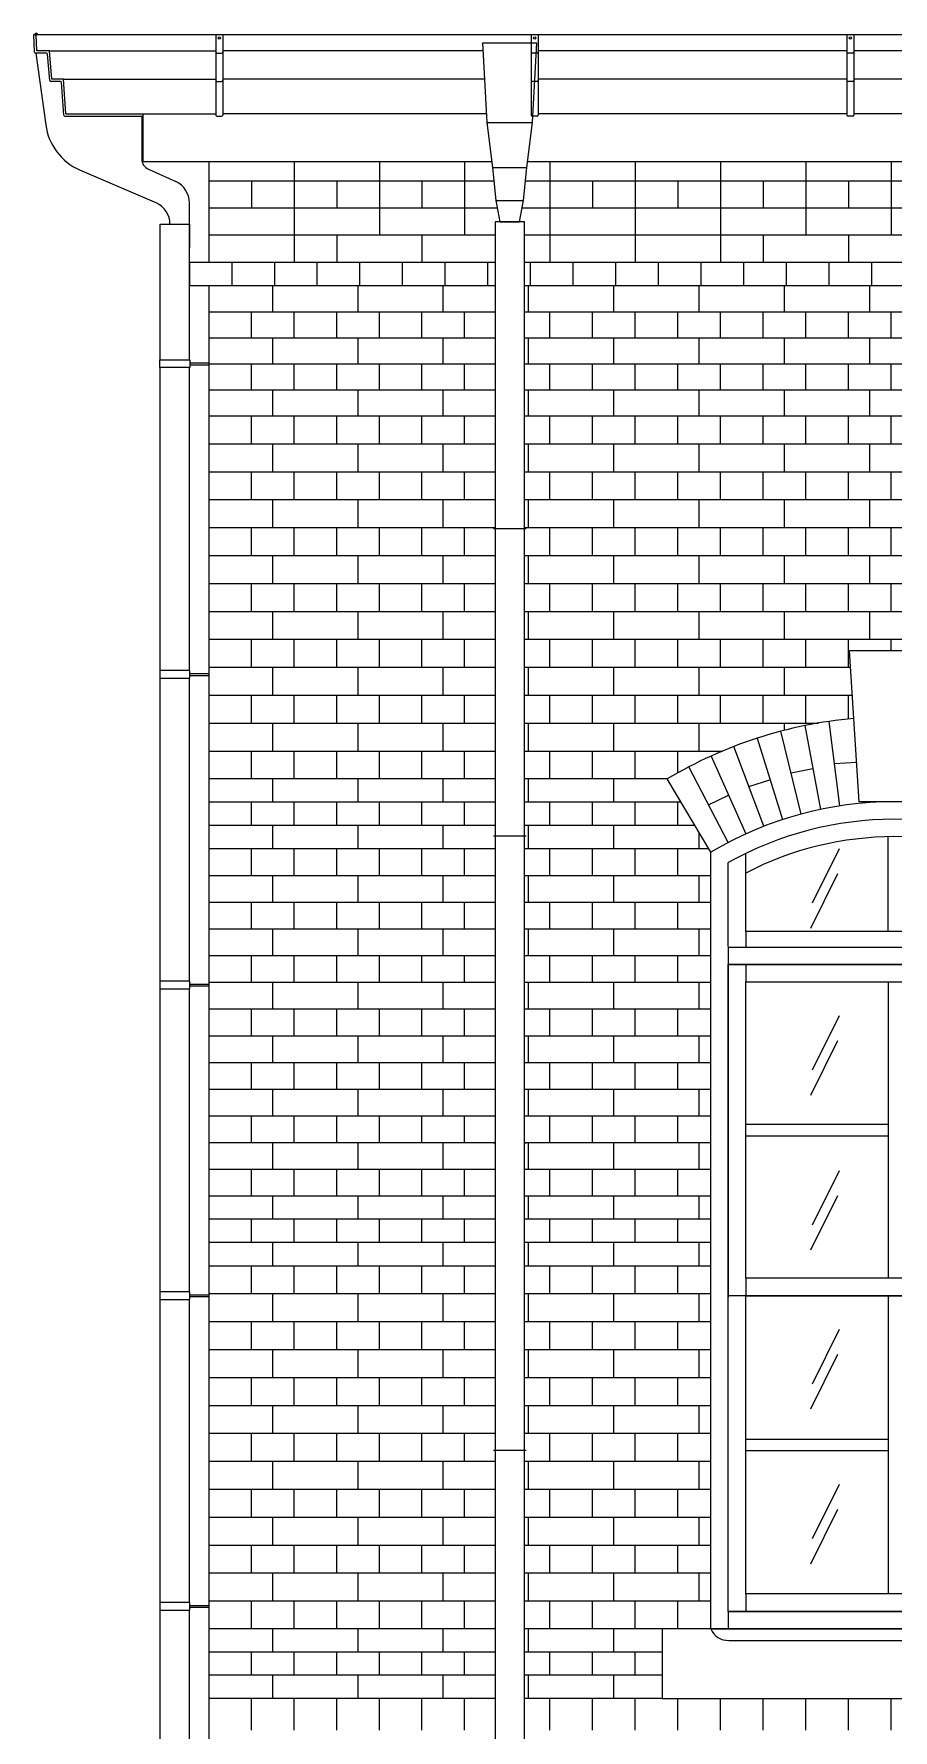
# Model space of a CAD drawing. Extents: x 177441 to 211081, y -129942 to -106182.
# Drawn here: x 184067 to 186283, y -119613 to -115235 of the extents above; entities that cross this region are included whole.
import ezdxf

# ---------------------------------------------------------------- set-up
doc = ezdxf.new("R2010")
doc.units = 0
doc.header["$LTSCALE"] = 50
doc.header["$MEASUREMENT"] = 0
for name, color, linetype in [('COL', 2, 'CONTINUOUS'), ('ele-3', 6, 'CONTINUOUS'), ('h', 5, 'CONTINUOUS'), ('HAT', 5, 'CONTINUOUS'), ('HATCH', 5, 'CONTINUOUS'), ('W-1', 3, 'CONTINUOUS'), ('WID', 4, 'CONTINUOUS')]:
    doc.layers.add(name, color=color, linetype=linetype)

msp = doc.modelspace()

# ---------------------------------------------------------------- linework, layer by layer
at = {"layer": 'COL'}
for p, q in [((185337.4, -116512.6), (185252.4, -116512.6)), ((185337.4, -117305.6), (185252.4, -117305.6)), ((185257.4, -118098.5), (185252.4, -118098.5)), ((185337.4, -118098.5), (185332.4, -118098.5)), ((185337.4, -118891.5), (185252.4, -118891.5))]:
    msp.add_line(p, q, dxfattribs=at)
at = {"layer": 'ele-3'}
for p, q in [((185332.4, -115719.6), (185257.4, -115719.6)), ((184518.3, -115951.8), (185257.4, -115951.8)), ((185332.4, -115951.8), (186278.3, -115951.8)), ((186271.1, -115951.8), (191539.5, -115951.8)), ((184518.3, -116019), (185257.4, -116019)), ((185332.4, -116019), (186278.3, -116019)), ((186271.1, -116019), (191539.5, -116019)), ((184518.3, -116086.2), (185257.4, -116086.2)), ((185332.4, -116086.2), (186278.3, -116086.2)), ((186271.1, -116086.2), (191538.5, -116086.2)), ((184518.3, -116153.4), (185257.4, -116153.4)), ((185332.4, -116153.4), (186278.3, -116153.4)), ((186271.1, -116153.4), (191539.5, -116153.4)), ((184518.3, -116220.6), (185257.4, -116220.6)), ((185332.4, -116220.6), (186278.3, -116220.6)), ((186271.1, -116220.6), (191539.5, -116220.6)), ((185257.4, -117158), (184518.3, -117158)), ((185257.4, -117158), (184518.3, -117158)), ((185700.8, -117158), (185332.4, -117158)), ((185700.8, -117158), (185332.4, -117158)), ((185257.4, -117218), (184518.3, -117218)), ((185736.5, -117218), (185332.4, -117218)), ((185257.4, -117278), (184518.3, -117278)), ((185772.2, -117278), (185332.4, -117278)), ((185257.4, -117338), (184518.3, -117338)), ((185257.4, -117338), (184518.3, -117338)), ((185807.9, -117338), (185332.4, -117338)), ((185807.9, -117338), (185332.4, -117338)), ((184518.3, -118234.6), (185257.4, -118234.6)), ((184518.3, -118234.6), (185257.4, -118234.6)), ((185332.4, -118234.6), (185813.3, -118234.6)), ((185332.4, -118234.6), (185813.3, -118234.6)), ((185257.4, -118294.6), (184518.3, -118294.6)), ((185813.3, -118294.6), (185332.4, -118294.6)), ((185257.4, -118354.6), (184518.3, -118354.6)), ((185813.3, -118354.6), (185332.4, -118354.6)), ((184518.3, -118414.6), (185257.4, -118414.6)), ((184518.3, -118414.6), (185257.4, -118414.6)), ((185332.4, -118414.6), (185813.3, -118414.6)), ((185332.4, -118414.6), (185813.3, -118414.6)), ((185257.4, -119352), (184518.3, -119352)), ((185257.4, -119352), (184518.3, -119352)), ((185687.7, -119352), (185332.4, -119352)), ((185257.4, -119412), (184518.3, -119412)), ((185687.7, -119412), (185332.4, -119412)), ((185257.4, -119472), (184518.3, -119472)), ((185687.7, -119472), (185332.4, -119472)), ((185257.4, -119532), (184518.3, -119532)), ((185257.4, -119532), (184518.3, -119532))]:
    msp.add_line(p, q, dxfattribs=at)
for points in [[(185257.4, -115719.6), (185257.4, -121899.6), (185332.4, -121899.6), (185332.4, -115719.6)], [(184578.3, -115884.6), (184578.3, -115824.6)], [(184688.3, -115884.6), (184688.3, -115824.6)], [(184798.3, -115884.6), (184798.3, -115824.6)], [(184908.3, -115884.6), (184908.3, -115824.6)], [(185018.3, -115884.6), (185018.3, -115824.6)], [(185128.3, -115884.6), (185128.3, -115824.6)], [(185238.3, -115884.6), (185238.3, -115824.6)], [(185348.3, -115884.6), (185348.3, -115824.6)], [(185458.3, -115884.6), (185458.3, -115824.6)], [(185568.3, -115884.6), (185568.3, -115824.6)], [(185678.3, -115884.6), (185678.3, -115824.6)], [(185788.3, -115884.6), (185788.3, -115824.6)], [(185898.3, -115884.6), (185898.3, -115824.6)], [(186008.3, -115884.6), (186008.3, -115824.6)], [(186118.3, -115884.6), (186118.3, -115824.6)], [(186228.3, -115884.6), (186228.3, -115824.6)], [(184683.3, -115951.8), (184683.3, -115884.6)], [(184903.3, -115951.8), (184903.3, -115884.6)], [(185123.3, -115951.8), (185123.3, -115884.6)], [(185343.3, -115951.8), (185343.3, -115884.6)], [(185563.3, -115951.8), (185563.3, -115884.6)], [(185783.3, -115951.8), (185783.3, -115884.6)], [(186003.3, -115951.8), (186003.3, -115884.6)], [(186223.3, -115951.8), (186223.3, -115884.6)], [(184628.3, -116019), (184628.3, -115951.8)], [(184738.3, -116019), (184738.3, -115951.8)], [(184848.3, -116019), (184848.3, -115951.8)], [(184958.3, -116019), (184958.3, -115951.8)], [(185068.3, -116019), (185068.3, -115951.8)], [(185178.3, -116019), (185178.3, -115951.8)], [(185398.3, -116019), (185398.3, -115951.8)], [(185508.3, -116019), (185508.3, -115951.8)], [(185618.3, -116019), (185618.3, -115951.8)], [(185728.3, -116019), (185728.3, -115951.8)], [(185838.3, -116019), (185838.3, -115951.8)], [(185948.3, -116019), (185948.3, -115951.8)], [(186058.3, -116019), (186058.3, -115951.8)], [(186168.3, -116019), (186168.3, -115951.8)], [(186278.3, -116019), (186278.3, -115951.8)], [(184683.3, -116086.2), (184683.3, -116019)], [(184903.3, -116086.2), (184903.3, -116019)], [(185123.3, -116086.2), (185123.3, -116019)], [(185343.3, -116086.2), (185343.3, -116019)], [(185563.3, -116086.2), (185563.3, -116019)], [(185783.3, -116086.2), (185783.3, -116019)], [(186003.3, -116086.2), (186003.3, -116019)], [(186223.3, -116086.2), (186223.3, -116019)], [(184628.3, -116153.4), (184628.3, -116086.2)], [(184738.3, -116153.4), (184738.3, -116086.2)], [(184848.3, -116153.4), (184848.3, -116086.2)], [(184958.3, -116153.4), (184958.3, -116086.2)], [(185068.3, -116153.4), (185068.3, -116086.2)], [(185178.3, -116153.4), (185178.3, -116086.2)], [(185398.3, -116153.4), (185398.3, -116086.2)], [(185508.3, -116153.4), (185508.3, -116086.2)], [(185618.3, -116153.4), (185618.3, -116086.2)], [(185728.3, -116153.4), (185728.3, -116086.2)], [(185838.3, -116153.4), (185838.3, -116086.2)], [(185948.3, -116153.4), (185948.3, -116086.2)], [(186058.3, -116153.4), (186058.3, -116086.2)], [(186168.3, -116153.4), (186168.3, -116086.2)], [(186278.3, -116153.4), (186278.3, -116086.2)], [(184683.3, -116220.6), (184683.3, -116153.4)], [(184903.3, -116220.6), (184903.3, -116153.4)], [(185123.3, -116220.6), (185123.3, -116153.4)], [(185343.3, -116220.6), (185343.3, -116153.4)], [(185563.3, -116220.6), (185563.3, -116153.4)], [(185783.3, -116220.6), (185783.3, -116153.4)], [(186003.3, -116220.6), (186003.3, -116153.4)], [(186223.3, -116220.6), (186223.3, -116153.4)], [(184683.3, -117218), (184683.3, -117158)], [(184903.3, -117218), (184903.3, -117158)], [(185123.3, -117218), (185123.3, -117158)], [(185343.3, -117218), (185343.3, -117158)], [(185563.3, -117218), (185563.3, -117158)], [(184628.3, -117278), (184628.3, -117218)], [(184738.3, -117278), (184738.3, -117218)], [(184848.3, -117278), (184848.3, -117218)], [(184958.3, -117278), (184958.3, -117218)], [(185068.3, -117278), (185068.3, -117218)], [(185178.3, -117278), (185178.3, -117218)], [(185398.3, -117278), (185398.3, -117218)], [(185508.3, -117278), (185508.3, -117218)], [(185618.3, -117278), (185618.3, -117218)], [(185728.3, -117278), (185728.3, -117218)], [(184683.3, -117338), (184683.3, -117278)], [(184903.3, -117338), (184903.3, -117278)], [(185123.3, -117338), (185123.3, -117278)], [(185343.3, -117338), (185343.3, -117278)], [(185563.3, -117338), (185563.3, -117278)], [(185783.3, -117338), (185783.3, -117296.7)], [(184683.3, -118294.6), (184683.3, -118234.6)], [(184903.3, -118294.6), (184903.3, -118234.6)], [(185123.3, -118294.6), (185123.3, -118234.6)], [(185343.3, -118294.6), (185343.3, -118234.6)], [(185563.3, -118294.6), (185563.3, -118234.6)], [(185783.3, -118294.6), (185783.3, -118234.6)], [(184628.3, -118354.6), (184628.3, -118294.6)], [(184738.3, -118354.6), (184738.3, -118294.6)], [(184848.3, -118354.6), (184848.3, -118294.6)], [(184958.3, -118354.6), (184958.3, -118294.6)], [(185068.3, -118354.6), (185068.3, -118294.6)], [(185178.3, -118354.6), (185178.3, -118294.6)], [(185398.3, -118354.6), (185398.3, -118294.6)], [(185508.3, -118354.6), (185508.3, -118294.6)], [(185618.3, -118354.6), (185618.3, -118294.6)], [(185728.3, -118354.6), (185728.3, -118294.6)], [(184683.3, -118414.6), (184683.3, -118354.6)], [(184903.3, -118414.6), (184903.3, -118354.6)], [(185123.3, -118414.6), (185123.3, -118354.6)], [(185343.3, -118414.6), (185343.3, -118354.6)], [(185563.3, -118414.6), (185563.3, -118354.6)], [(185783.3, -118414.6), (185783.3, -118354.6)], [(184683.3, -119412), (184683.3, -119352)], [(184903.3, -119412), (184903.3, -119352)], [(185123.3, -119412), (185123.3, -119352)], [(185343.3, -119412), (185343.3, -119352)], [(185563.3, -119412), (185563.3, -119352)], [(184628.3, -119472), (184628.3, -119412)], [(184738.3, -119472), (184738.3, -119412)], [(184848.3, -119472), (184848.3, -119412)], [(184958.3, -119472), (184958.3, -119412)], [(185068.3, -119472), (185068.3, -119412)], [(185178.3, -119472), (185178.3, -119412)], [(185398.3, -119472), (185398.3, -119412)], [(185508.3, -119472), (185508.3, -119412)], [(185618.3, -119472), (185618.3, -119412)], [(184683.3, -119532), (184683.3, -119472)], [(184903.3, -119532), (184903.3, -119472)], [(185123.3, -119532), (185123.3, -119472)], [(185343.3, -119532), (185343.3, -119472)], [(185563.3, -119532), (185563.3, -119472)], [(185687.7, -119532), (185618.3, -119532), (185563.3, -119532), (185508.3, -119532), (185398.3, -119532), (185343.3, -119532), (185332.4, -119532)]]:
    msp.add_lwpolyline(points, dxfattribs=at)
at = {"layer": 'h'}
for p, q in [((185254.2, -115614.6), (184518.3, -115614.6)), ((191535.6, -115614.6), (185335.6, -115614.6)), ((185263.1, -115684.6), (184518.3, -115684.6)), ((185263.1, -115684.6), (184518.3, -115684.6)), ((191544, -115684.6), (185326.6, -115684.6)), ((191544, -115684.6), (185326.6, -115684.6)), ((185257.4, -115754.6), (184518.3, -115754.6)), ((186278.3, -115754.6), (185332.4, -115754.6)), ((191539.5, -115754.6), (186271.1, -115754.6)), ((184518.3, -116292.7), (185257.4, -116292.7)), ((185332.4, -116292.7), (186278.3, -116292.7)), ((186271.1, -116292.7), (191539.5, -116292.7)), ((184518.3, -116364.8), (185257.4, -116364.8)), ((185332.4, -116364.8), (186278.3, -116364.8)), ((186271.1, -116364.8), (191539.5, -116364.8)), ((184518.3, -116436.9), (185257.4, -116436.9)), ((185332.4, -116436.9), (186278.3, -116436.9)), ((186271.1, -116436.9), (191539.5, -116436.9)), ((184518.3, -116509), (185257.4, -116509)), ((185332.4, -116509), (186278.3, -116509)), ((186271.1, -116509), (191539.5, -116509)), ((184518.3, -116581.1), (185257.4, -116581.1)), ((185332.4, -116581.1), (186278.3, -116581.1)), ((186271.1, -116581.1), (191539.5, -116581.1)), ((184518.3, -116653.2), (185257.4, -116653.2)), ((185332.4, -116653.2), (186278.3, -116653.2)), ((186271.1, -116653.2), (191539.5, -116653.2)), ((184518.3, -116725.4), (185257.4, -116725.4)), ((185332.4, -116725.4), (186278.3, -116725.4)), ((186271.1, -116725.4), (191539.5, -116725.4)), ((184518.3, -116797.5), (185257.4, -116797.5)), ((185332.4, -116797.5), (186271.1, -116797.5)), ((186271.1, -116797.5), (191539.5, -116797.5)), ((184518.3, -116869.6), (185257.4, -116869.6)), ((185332.4, -116869.6), (186173.5, -116869.6)), ((184518.3, -116941.7), (185257.4, -116941.7)), ((185332.4, -116941.7), (186178.1, -116941.7)), ((184518.3, -117013.8), (185257.4, -117013.8)), ((185332.4, -117013.8), (186090.8, -117013.8)), ((186046.4, -117248.6), (185993.8, -117034.9)), ((186055.9, -117020.4), (186095.8, -117236.8)), ((186145.7, -117227.7), (186118.7, -117009.3)), ((184518.3, -117085.9), (185257.4, -117085.9)), ((185332.4, -117085.9), (185843.8, -117085.9)), ((185838.3, -117085.9), (185838.3, -117088.2)), ((185950, -117280.3), (185872.6, -117074.3)), ((185932.6, -117052.9), (185997.8, -117263.1)), ((185857.6, -117322.3), (185756.4, -117126.9)), ((185813.8, -117099), (185903.2, -117300)), ((186132.2, -117118.5), (186189.3, -117114.9)), ((185911.3, -117177.3), (185965.9, -117160.3)), ((186020.1, -117141.8), (186076.3, -117131.4)), ((185807, -117224.6), (185858.5, -117199.5)), ((186144.6, -117338.3), (186075, -117479)), ((184518.3, -117407), (185257.4, -117407)), ((185332.4, -117407), (185813.3, -117407)), ((186139.9, -117403.1), (186070.3, -117543.8)), ((184518.3, -117475.9), (185257.4, -117475.9)), ((185332.4, -117475.9), (185813.3, -117475.9)), ((184518.3, -117544.9), (185257.4, -117544.9)), ((185332.4, -117544.9), (185813.3, -117544.9)), ((184518.3, -117613.9), (185257.4, -117613.9)), ((185332.4, -117613.9), (185813.3, -117613.9)), ((184518.3, -117682.9), (185257.4, -117682.9)), ((185332.4, -117682.9), (185813.3, -117682.9)), ((184518.3, -117751.8), (185257.4, -117751.8)), ((185332.4, -117751.8), (185813.3, -117751.8)), ((186144.6, -117769.3), (186075, -117910)), ((184518.3, -117820.8), (185257.4, -117820.8)), ((185332.4, -117820.8), (185813.3, -117820.8)), ((186139.9, -117834.1), (186070.3, -117974.8)), ((184518.3, -117889.8), (185257.4, -117889.8)), ((185332.4, -117889.8), (185813.3, -117889.8)), ((184518.3, -117958.7), (185257.4, -117958.7)), ((185332.4, -117958.7), (185813.3, -117958.7)), ((184518.3, -118027.7), (185257.4, -118027.7)), ((185332.4, -118027.7), (185813.3, -118027.7)), ((184518.3, -118096.7), (185257.4, -118096.7)), ((185332.4, -118096.7), (185813.3, -118096.7)), ((184518.3, -118165.7), (185257.4, -118165.7)), ((185332.4, -118165.7), (185813.3, -118165.7)), ((186144.6, -118169.3), (186075, -118310)), ((186139.9, -118234.1), (186070.3, -118374.8)), ((184518.3, -118486.7), (185257.4, -118486.7)), ((185332.4, -118486.7), (185813.3, -118486.7)), ((184518.3, -118558.8), (185257.4, -118558.8)), ((185332.4, -118558.8), (185813.3, -118558.8)), ((186144.6, -118579.3), (186075, -118720)), ((184518.3, -118630.9), (185257.4, -118630.9)), ((185332.4, -118630.9), (185813.3, -118630.9)), ((186139.9, -118644.1), (186070.3, -118784.8)), ((184518.3, -118703.1), (185257.4, -118703.1)), ((185332.4, -118703.1), (185813.3, -118703.1)), ((184518.3, -118775.2), (185257.4, -118775.2)), ((185332.4, -118775.2), (185813.3, -118775.2)), ((184518.3, -118847.3), (185257.4, -118847.3)), ((185332.4, -118847.3), (185813.3, -118847.3)), ((184518.3, -118919.4), (185257.4, -118919.4)), ((185332.4, -118919.4), (185813.3, -118919.4)), ((184518.3, -118991.5), (185257.4, -118991.5)), ((185332.4, -118991.5), (185813.3, -118991.5)), ((186144.6, -118979.3), (186075, -119120)), ((186139.9, -119044.1), (186070.3, -119184.8)), ((184518.3, -119063.6), (185257.4, -119063.6)), ((185332.4, -119063.6), (185813.3, -119063.6)), ((184518.3, -119135.7), (185257.4, -119135.7)), ((185332.4, -119135.7), (185813.3, -119135.7)), ((184518.3, -119207.8), (185257.4, -119207.8)), ((185332.4, -119207.8), (185813.3, -119207.8)), ((184518.3, -119279.9), (185257.4, -119279.9)), ((185332.4, -119279.9), (185813.3, -119279.9))]:
    msp.add_line(p, q, dxfattribs=at)
for points in [[(184738.3, -115564.6), (184738.3, -115614.6)], [(184958.3, -115564.6), (184958.3, -115614.6)], [(185178.3, -115564.6), (185178.3, -115614.6)], [(185398.3, -115564.6), (185398.3, -115614.6)], [(185618.3, -115564.6), (185618.3, -115614.6)], [(185838.3, -115564.6), (185838.3, -115614.6)], [(186058.3, -115564.6), (186058.3, -115614.6)], [(186278.3, -115564.6), (186278.3, -115614.6)], [(184628.3, -115614.6), (184628.3, -115684.6)], [(184628.3, -115614.6), (184628.3, -115684.6)], [(184738.3, -115614.6), (184738.3, -115684.6)], [(184738.3, -115614.6), (184738.3, -115684.6)], [(184848.3, -115614.6), (184848.3, -115684.6)], [(184848.3, -115614.6), (184848.3, -115684.6)], [(184958.3, -115614.6), (184958.3, -115684.6)], [(184958.3, -115614.6), (184958.3, -115684.6)], [(185068.3, -115614.6), (185068.3, -115684.6)], [(185068.3, -115614.6), (185068.3, -115684.6)], [(185178.3, -115614.6), (185178.3, -115684.6)], [(185178.3, -115614.6), (185178.3, -115684.6)], [(185398.3, -115614.6), (185398.3, -115684.6)], [(185398.3, -115614.6), (185398.3, -115684.6)], [(185508.3, -115614.6), (185508.3, -115684.6)], [(185508.3, -115614.6), (185508.3, -115684.6)], [(185618.3, -115614.6), (185618.3, -115684.6)], [(185618.3, -115614.6), (185618.3, -115684.6)], [(185728.3, -115614.6), (185728.3, -115684.6)], [(185728.3, -115614.6), (185728.3, -115684.6)], [(185838.3, -115614.6), (185838.3, -115684.6)], [(185838.3, -115614.6), (185838.3, -115684.6)], [(185948.3, -115614.6), (185948.3, -115684.6)], [(185948.3, -115614.6), (185948.3, -115684.6)], [(186058.3, -115614.6), (186058.3, -115684.6)], [(186058.3, -115614.6), (186058.3, -115684.6)], [(186168.3, -115614.6), (186168.3, -115684.6)], [(186168.3, -115614.6), (186168.3, -115684.6)], [(186278.3, -115614.6), (186278.3, -115684.6)], [(186278.3, -115614.6), (186278.3, -115684.6)], [(184738.3, -115684.6), (184738.3, -115754.6)], [(184958.3, -115684.6), (184958.3, -115754.6)], [(185178.3, -115684.6), (185178.3, -115754.6)], [(185398.3, -115684.6), (185398.3, -115754.6)], [(185618.3, -115684.6), (185618.3, -115754.6)], [(185838.3, -115684.6), (185838.3, -115754.6)], [(186058.3, -115684.6), (186058.3, -115754.6)], [(186278.3, -115684.6), (186278.3, -115754.6)], [(184738.3, -115754.6), (184738.3, -115824.6)], [(184848.3, -115754.6), (184848.3, -115824.6)], [(185068.3, -115754.6), (185068.3, -115824.6)], [(185398.3, -115754.6), (185398.3, -115824.6)], [(185618.3, -115754.6), (185618.3, -115824.6)], [(185838.3, -115754.6), (185838.3, -115824.6)], [(185948.3, -115754.6), (185948.3, -115824.6)], [(186168.3, -115754.6), (186168.3, -115824.6)], [(184628.3, -116292.7), (184628.3, -116220.6)], [(184738.3, -116292.7), (184738.3, -116220.6)], [(184848.3, -116292.7), (184848.3, -116220.6)], [(184958.3, -116292.7), (184958.3, -116220.6)], [(185068.3, -116292.7), (185068.3, -116220.6)], [(185178.3, -116292.7), (185178.3, -116220.6)], [(185398.3, -116292.7), (185398.3, -116220.6)], [(185508.3, -116292.7), (185508.3, -116220.6)], [(185618.3, -116292.7), (185618.3, -116220.6)], [(185728.3, -116292.7), (185728.3, -116220.6)], [(185838.3, -116292.7), (185838.3, -116220.6)], [(185948.3, -116292.7), (185948.3, -116220.6)], [(186058.3, -116292.7), (186058.3, -116220.6)], [(186168.3, -116292.7), (186168.3, -116220.6)], [(186278.3, -116292.7), (186278.3, -116220.6)], [(184683.3, -116364.8), (184683.3, -116292.7)], [(184903.3, -116364.8), (184903.3, -116292.7)], [(185123.3, -116364.8), (185123.3, -116292.7)], [(185343.3, -116364.8), (185343.3, -116292.7)], [(185563.3, -116364.8), (185563.3, -116292.7)], [(185783.3, -116364.8), (185783.3, -116292.7)], [(186003.3, -116364.8), (186003.3, -116292.7)], [(186223.3, -116364.8), (186223.3, -116292.7)], [(184628.3, -116436.9), (184628.3, -116364.8)], [(184738.3, -116436.9), (184738.3, -116364.8)], [(184848.3, -116436.9), (184848.3, -116364.8)], [(184958.3, -116436.9), (184958.3, -116364.8)], [(185068.3, -116436.9), (185068.3, -116364.8)], [(185178.3, -116436.9), (185178.3, -116364.8)], [(185398.3, -116436.9), (185398.3, -116364.8)], [(185508.3, -116436.9), (185508.3, -116364.8)], [(185618.3, -116436.9), (185618.3, -116364.8)], [(185728.3, -116436.9), (185728.3, -116364.8)], [(185838.3, -116436.9), (185838.3, -116364.8)], [(185948.3, -116436.9), (185948.3, -116364.8)], [(186058.3, -116436.9), (186058.3, -116364.8)], [(186168.3, -116436.9), (186168.3, -116364.8)], [(186278.3, -116436.9), (186278.3, -116364.8)], [(184683.3, -116509), (184683.3, -116436.9)], [(184903.3, -116509), (184903.3, -116436.9)], [(185123.3, -116509), (185123.3, -116436.9)], [(185343.3, -116509), (185343.3, -116436.9)], [(185563.3, -116509), (185563.3, -116436.9)], [(185783.3, -116509), (185783.3, -116436.9)], [(186003.3, -116509), (186003.3, -116436.9)], [(186223.3, -116509), (186223.3, -116436.9)], [(184628.3, -116581.1), (184628.3, -116509)], [(184738.3, -116581.1), (184738.3, -116509)], [(184848.3, -116581.1), (184848.3, -116509)], [(184958.3, -116581.1), (184958.3, -116509)], [(185068.3, -116581.1), (185068.3, -116509)], [(185178.3, -116581.1), (185178.3, -116509)], [(185398.3, -116581.1), (185398.3, -116509)], [(185508.3, -116581.1), (185508.3, -116509)], [(185618.3, -116581.1), (185618.3, -116509)], [(185728.3, -116581.1), (185728.3, -116509)], [(185838.3, -116581.1), (185838.3, -116509)], [(185948.3, -116581.1), (185948.3, -116509)], [(186058.3, -116581.1), (186058.3, -116509)], [(186168.3, -116581.1), (186168.3, -116509)], [(186278.3, -116581.1), (186278.3, -116509)], [(184683.3, -116653.2), (184683.3, -116581.1)], [(184903.3, -116653.2), (184903.3, -116581.1)], [(185123.3, -116653.2), (185123.3, -116581.1)], [(185343.3, -116653.2), (185343.3, -116581.1)], [(185563.3, -116653.2), (185563.3, -116581.1)], [(185783.3, -116653.2), (185783.3, -116581.1)], [(186003.3, -116653.2), (186003.3, -116581.1)], [(186223.3, -116653.2), (186223.3, -116581.1)], [(184628.3, -116725.4), (184628.3, -116653.2)], [(184738.3, -116725.4), (184738.3, -116653.2)], [(184848.3, -116725.4), (184848.3, -116653.2)], [(184958.3, -116725.4), (184958.3, -116653.2)], [(185068.3, -116725.4), (185068.3, -116653.2)], [(185178.3, -116725.4), (185178.3, -116653.2)], [(185398.3, -116725.4), (185398.3, -116653.2)], [(185508.3, -116725.4), (185508.3, -116653.2)], [(185618.3, -116725.4), (185618.3, -116653.2)], [(185728.3, -116725.4), (185728.3, -116653.2)], [(185838.3, -116725.4), (185838.3, -116653.2)], [(185948.3, -116725.4), (185948.3, -116653.2)], [(186058.3, -116725.4), (186058.3, -116653.2)], [(186168.3, -116725.4), (186168.3, -116653.2)], [(186278.3, -116725.4), (186278.3, -116653.2)], [(184683.3, -116797.5), (184683.3, -116725.4)], [(184903.3, -116797.5), (184903.3, -116725.4)], [(185123.3, -116797.5), (185123.3, -116725.4)], [(185343.3, -116797.5), (185343.3, -116725.4)], [(185563.3, -116797.5), (185563.3, -116725.4)], [(185783.3, -116797.5), (185783.3, -116725.4)], [(186003.3, -116797.5), (186003.3, -116725.4)], [(186223.3, -116797.5), (186223.3, -116725.4)], [(184628.3, -116869.6), (184628.3, -116797.5)], [(184738.3, -116869.6), (184738.3, -116797.5)], [(184848.3, -116869.6), (184848.3, -116797.5)], [(184958.3, -116869.6), (184958.3, -116797.5)], [(185068.3, -116869.6), (185068.3, -116797.5)], [(185178.3, -116869.6), (185178.3, -116797.5)], [(185398.3, -116869.6), (185398.3, -116797.5)], [(185508.3, -116869.6), (185508.3, -116797.5)], [(185618.3, -116869.6), (185618.3, -116797.5)], [(185728.3, -116869.6), (185728.3, -116797.5)], [(185838.3, -116869.6), (185838.3, -116797.5)], [(185948.3, -116869.6), (185948.3, -116797.5)], [(186058.3, -116869.6), (186058.3, -116797.5)], [(186168.3, -116869.6), (186168.3, -116797.5)], [(186278.3, -116827), (186278.3, -116797.5)], [(184683.3, -116941.7), (184683.3, -116869.6)], [(184903.3, -116941.7), (184903.3, -116869.6)], [(185123.3, -116941.7), (185123.3, -116869.6)], [(185343.3, -116941.7), (185343.3, -116869.6)], [(185563.3, -116941.7), (185563.3, -116869.6)], [(185783.3, -116941.7), (185783.3, -116869.6)], [(186003.3, -116941.7), (186003.3, -116869.6)], [(184628.3, -117013.8), (184628.3, -116941.7)], [(184738.3, -117013.8), (184738.3, -116941.7)], [(184848.3, -117013.8), (184848.3, -116941.7)], [(184958.3, -117013.8), (184958.3, -116941.7)], [(185068.3, -117013.8), (185068.3, -116941.7)], [(185178.3, -117013.8), (185178.3, -116941.7)], [(185398.3, -117013.8), (185398.3, -116941.7)], [(185508.3, -117013.8), (185508.3, -116941.7)], [(185618.3, -117013.8), (185618.3, -116941.7)], [(185728.3, -117013.8), (185728.3, -116941.7)], [(185838.3, -117013.8), (185838.3, -116941.7)], [(185948.3, -117013.8), (185948.3, -116941.7)], [(186058.3, -117013.8), (186058.3, -116941.7)], [(186168.3, -117003.1), (186168.3, -116941.7)], [(184683.3, -117085.9), (184683.3, -117013.8)], [(184903.3, -117085.9), (184903.3, -117013.8)], [(185123.3, -117085.9), (185123.3, -117013.8)], [(185343.3, -117085.9), (185343.3, -117013.8)], [(185563.3, -117085.9), (185563.3, -117013.8)], [(185783.3, -117085.9), (185783.3, -117013.8)], [(186003.3, -117032.5), (186003.3, -117013.8)], [(184628.3, -117158), (184628.3, -117085.9)], [(184738.3, -117158), (184738.3, -117085.9)], [(184848.3, -117158), (184848.3, -117085.9)], [(184958.3, -117158), (184958.3, -117085.9)], [(185068.3, -117158), (185068.3, -117085.9)], [(185178.3, -117158), (185178.3, -117085.9)], [(185398.3, -117158), (185398.3, -117085.9)], [(185508.3, -117158), (185508.3, -117085.9)], [(185618.3, -117158), (185618.3, -117085.9)], [(185728.3, -117142.1), (185728.3, -117085.9)], [(184628.3, -117407), (184628.3, -117338)], [(184738.3, -117407), (184738.3, -117338)], [(184848.3, -117407), (184848.3, -117338)], [(184958.3, -117407), (184958.3, -117338)], [(185068.3, -117407), (185068.3, -117338)], [(185178.3, -117407), (185178.3, -117338)], [(185398.3, -117407), (185398.3, -117338)], [(185508.3, -117407), (185508.3, -117338)], [(185618.3, -117407), (185618.3, -117338)], [(185728.3, -117407), (185728.3, -117338)], [(184683.3, -117475.9), (184683.3, -117407)], [(184903.3, -117475.9), (184903.3, -117407)], [(185123.3, -117475.9), (185123.3, -117407)], [(185343.3, -117475.9), (185343.3, -117407)], [(185563.3, -117475.9), (185563.3, -117407)], [(185783.3, -117475.9), (185783.3, -117407)], [(184628.3, -117544.9), (184628.3, -117475.9)], [(184738.3, -117544.9), (184738.3, -117475.9)], [(184848.3, -117544.9), (184848.3, -117475.9)], [(184958.3, -117544.9), (184958.3, -117475.9)], [(185068.3, -117544.9), (185068.3, -117475.9)], [(185178.3, -117544.9), (185178.3, -117475.9)], [(185398.3, -117544.9), (185398.3, -117475.9)], [(185508.3, -117544.9), (185508.3, -117475.9)], [(185618.3, -117544.9), (185618.3, -117475.9)], [(185728.3, -117544.9), (185728.3, -117475.9)], [(184683.3, -117613.9), (184683.3, -117544.9)], [(184903.3, -117613.9), (184903.3, -117544.9)], [(185123.3, -117613.9), (185123.3, -117544.9)], [(185343.3, -117613.9), (185343.3, -117544.9)], [(185563.3, -117613.9), (185563.3, -117544.9)], [(185783.3, -117613.9), (185783.3, -117544.9)], [(184628.3, -117682.9), (184628.3, -117613.9)], [(184738.3, -117682.9), (184738.3, -117613.9)], [(184848.3, -117682.9), (184848.3, -117613.9)], [(184958.3, -117682.9), (184958.3, -117613.9)], [(185068.3, -117682.9), (185068.3, -117613.9)], [(185178.3, -117682.9), (185178.3, -117613.9)], [(185398.3, -117682.9), (185398.3, -117613.9)], [(185508.3, -117682.9), (185508.3, -117613.9)], [(185618.3, -117682.9), (185618.3, -117613.9)], [(185728.3, -117682.9), (185728.3, -117613.9)], [(184683.3, -117751.8), (184683.3, -117682.9)], [(184903.3, -117751.8), (184903.3, -117682.9)], [(185123.3, -117751.8), (185123.3, -117682.9)], [(185343.3, -117751.8), (185343.3, -117682.9)], [(185563.3, -117751.8), (185563.3, -117682.9)], [(185783.3, -117751.8), (185783.3, -117682.9)], [(184628.3, -117820.8), (184628.3, -117751.8)], [(184738.3, -117820.8), (184738.3, -117751.8)], [(184848.3, -117820.8), (184848.3, -117751.8)], [(184958.3, -117820.8), (184958.3, -117751.8)], [(185068.3, -117820.8), (185068.3, -117751.8)], [(185178.3, -117820.8), (185178.3, -117751.8)], [(185398.3, -117820.8), (185398.3, -117751.8)], [(185508.3, -117820.8), (185508.3, -117751.8)], [(185618.3, -117820.8), (185618.3, -117751.8)], [(185728.3, -117820.8), (185728.3, -117751.8)], [(184683.3, -117889.8), (184683.3, -117820.8)], [(184903.3, -117889.8), (184903.3, -117820.8)], [(185123.3, -117889.8), (185123.3, -117820.8)], [(185343.3, -117889.8), (185343.3, -117820.8)], [(185563.3, -117889.8), (185563.3, -117820.8)], [(185783.3, -117889.8), (185783.3, -117820.8)], [(184628.3, -117958.7), (184628.3, -117889.8)], [(184738.3, -117958.7), (184738.3, -117889.8)], [(184848.3, -117958.7), (184848.3, -117889.8)], [(184958.3, -117958.7), (184958.3, -117889.8)], [(185068.3, -117958.7), (185068.3, -117889.8)], [(185178.3, -117958.7), (185178.3, -117889.8)], [(185398.3, -117958.7), (185398.3, -117889.8)], [(185508.3, -117958.7), (185508.3, -117889.8)], [(185618.3, -117958.7), (185618.3, -117889.8)], [(185728.3, -117958.7), (185728.3, -117889.8)], [(184683.3, -118027.7), (184683.3, -117958.7)], [(184903.3, -118027.7), (184903.3, -117958.7)], [(185123.3, -118027.7), (185123.3, -117958.7)], [(185343.3, -118027.7), (185343.3, -117958.7)], [(185563.3, -118027.7), (185563.3, -117958.7)], [(185783.3, -118027.7), (185783.3, -117958.7)], [(184628.3, -118096.7), (184628.3, -118027.7)], [(184738.3, -118096.7), (184738.3, -118027.7)], [(184848.3, -118096.7), (184848.3, -118027.7)], [(184958.3, -118096.7), (184958.3, -118027.7)], [(185068.3, -118096.7), (185068.3, -118027.7)], [(185178.3, -118096.7), (185178.3, -118027.7)], [(185398.3, -118096.7), (185398.3, -118027.7)], [(185508.3, -118096.7), (185508.3, -118027.7)], [(185618.3, -118096.7), (185618.3, -118027.7)], [(185728.3, -118096.7), (185728.3, -118027.7)], [(184683.3, -118165.6), (184683.3, -118096.7)], [(184903.3, -118165.6), (184903.3, -118096.7)], [(185123.3, -118165.6), (185123.3, -118096.7)], [(185343.3, -118165.6), (185343.3, -118096.7)], [(185563.3, -118165.6), (185563.3, -118096.7)], [(185783.3, -118165.6), (185783.3, -118096.7)], [(184628.3, -118234.6), (184628.3, -118165.7)], [(184738.3, -118234.6), (184738.3, -118165.7)], [(184848.3, -118234.6), (184848.3, -118165.7)], [(184958.3, -118234.6), (184958.3, -118165.7)], [(185068.3, -118234.6), (185068.3, -118165.7)], [(185178.3, -118234.6), (185178.3, -118165.7)], [(185398.3, -118234.6), (185398.3, -118165.7)], [(185508.3, -118234.6), (185508.3, -118165.7)], [(185618.3, -118234.6), (185618.3, -118165.7)], [(185728.3, -118234.6), (185728.3, -118165.7)], [(184628.3, -118486.7), (184628.3, -118414.6)], [(184738.3, -118486.7), (184738.3, -118414.6)], [(184848.3, -118486.7), (184848.3, -118414.6)], [(184958.3, -118486.7), (184958.3, -118414.6)], [(185068.3, -118486.7), (185068.3, -118414.6)], [(185178.3, -118486.7), (185178.3, -118414.6)], [(185398.3, -118486.7), (185398.3, -118414.6)], [(185508.3, -118486.7), (185508.3, -118414.6)], [(185618.3, -118486.7), (185618.3, -118414.6)], [(185728.3, -118486.7), (185728.3, -118414.6)], [(184683.3, -118558.8), (184683.3, -118486.7)], [(184903.3, -118558.8), (184903.3, -118486.7)], [(185123.3, -118558.8), (185123.3, -118486.7)], [(185343.3, -118558.8), (185343.3, -118486.7)], [(185563.3, -118558.8), (185563.3, -118486.7)], [(185783.3, -118558.8), (185783.3, -118486.7)], [(184628.3, -118630.9), (184628.3, -118558.8)], [(184738.3, -118630.9), (184738.3, -118558.8)], [(184848.3, -118630.9), (184848.3, -118558.8)], [(184958.3, -118630.9), (184958.3, -118558.8)], [(185068.3, -118630.9), (185068.3, -118558.8)], [(185178.3, -118630.9), (185178.3, -118558.8)], [(185398.3, -118630.9), (185398.3, -118558.8)], [(185508.3, -118630.9), (185508.3, -118558.8)], [(185618.3, -118630.9), (185618.3, -118558.8)], [(185728.3, -118630.9), (185728.3, -118558.8)], [(184683.3, -118703.1), (184683.3, -118630.9)], [(184903.3, -118703.1), (184903.3, -118630.9)], [(185123.3, -118703.1), (185123.3, -118630.9)], [(185343.3, -118703.1), (185343.3, -118630.9)], [(185563.3, -118703.1), (185563.3, -118630.9)], [(185783.3, -118703.1), (185783.3, -118630.9)], [(184628.3, -118775.2), (184628.3, -118703.1)], [(184738.3, -118775.2), (184738.3, -118703.1)], [(184848.3, -118775.2), (184848.3, -118703.1)], [(184958.3, -118775.2), (184958.3, -118703.1)], [(185068.3, -118775.2), (185068.3, -118703.1)], [(185178.3, -118775.2), (185178.3, -118703.1)], [(185398.3, -118775.2), (185398.3, -118703.1)], [(185508.3, -118775.2), (185508.3, -118703.1)], [(185618.3, -118775.2), (185618.3, -118703.1)], [(185728.3, -118775.2), (185728.3, -118703.1)], [(184683.3, -118847.3), (184683.3, -118775.2)], [(184903.3, -118847.3), (184903.3, -118775.2)], [(185123.3, -118847.3), (185123.3, -118775.2)], [(185343.3, -118847.3), (185343.3, -118775.2)], [(185563.3, -118847.3), (185563.3, -118775.2)], [(185783.3, -118847.3), (185783.3, -118775.2)], [(184628.3, -118919.4), (184628.3, -118847.3)], [(184738.3, -118919.4), (184738.3, -118847.3)], [(184848.3, -118919.4), (184848.3, -118847.3)], [(184958.3, -118919.4), (184958.3, -118847.3)], [(185068.3, -118919.4), (185068.3, -118847.3)], [(185178.3, -118919.4), (185178.3, -118847.3)], [(185398.3, -118919.4), (185398.3, -118847.3)], [(185508.3, -118919.4), (185508.3, -118847.3)], [(185618.3, -118919.4), (185618.3, -118847.3)], [(185728.3, -118919.4), (185728.3, -118847.3)], [(184683.3, -118991.5), (184683.3, -118919.4)], [(184903.3, -118991.5), (184903.3, -118919.4)], [(185123.3, -118991.5), (185123.3, -118919.4)], [(185343.3, -118991.5), (185343.3, -118919.4)], [(185563.3, -118991.5), (185563.3, -118919.4)], [(185783.3, -118991.5), (185783.3, -118919.4)], [(184628.3, -119063.6), (184628.3, -118991.5)], [(184738.3, -119063.6), (184738.3, -118991.5)], [(184848.3, -119063.6), (184848.3, -118991.5)], [(184958.3, -119063.6), (184958.3, -118991.5)], [(185068.3, -119063.6), (185068.3, -118991.5)], [(185178.3, -119063.6), (185178.3, -118991.5)], [(185398.3, -119063.6), (185398.3, -118991.5)], [(185508.3, -119063.6), (185508.3, -118991.5)], [(185618.3, -119063.6), (185618.3, -118991.5)], [(185728.3, -119063.6), (185728.3, -118991.5)], [(184683.3, -119135.7), (184683.3, -119063.6)], [(184903.3, -119135.7), (184903.3, -119063.6)], [(185123.3, -119135.7), (185123.3, -119063.6)], [(185343.3, -119135.7), (185343.3, -119063.6)], [(185563.3, -119135.7), (185563.3, -119063.6)], [(185783.3, -119135.7), (185783.3, -119063.6)], [(184628.3, -119207.8), (184628.3, -119135.7)], [(184738.3, -119207.8), (184738.3, -119135.7)], [(184848.3, -119207.8), (184848.3, -119135.7)], [(184958.3, -119207.8), (184958.3, -119135.7)], [(185068.3, -119207.8), (185068.3, -119135.7)], [(185178.3, -119207.8), (185178.3, -119135.7)], [(185398.3, -119207.8), (185398.3, -119135.7)], [(185508.3, -119207.8), (185508.3, -119135.7)], [(185618.3, -119207.8), (185618.3, -119135.7)], [(185728.3, -119207.8), (185728.3, -119135.7)], [(184683.3, -119279.9), (184683.3, -119207.8)], [(184903.3, -119279.9), (184903.3, -119207.8)], [(185123.3, -119279.9), (185123.3, -119207.8)], [(185343.3, -119279.9), (185343.3, -119207.8)], [(185563.3, -119279.9), (185563.3, -119207.8)], [(185783.3, -119279.9), (185783.3, -119207.8)], [(184628.3, -119352), (184628.3, -119279.9)], [(184738.3, -119352), (184738.3, -119279.9)], [(184848.3, -119352), (184848.3, -119279.9)], [(184958.3, -119352), (184958.3, -119279.9)], [(185068.3, -119352), (185068.3, -119279.9)], [(185178.3, -119352), (185178.3, -119279.9)], [(185398.3, -119352), (185398.3, -119279.9)], [(185508.3, -119352), (185508.3, -119279.9)], [(185618.3, -119352), (185618.3, -119279.9)], [(185728.3, -119352), (185728.3, -119279.9)], [(184628.3, -119613.4), (184628.3, -119532)], [(184738.3, -119613.4), (184738.3, -119532)], [(184848.3, -119613.4), (184848.3, -119532)], [(184958.3, -119613.4), (184958.3, -119532)], [(185068.3, -119613.4), (185068.3, -119532)], [(185178.3, -119613.4), (185178.3, -119532)], [(185398.3, -119613.4), (185398.3, -119532)], [(185508.3, -119613.4), (185508.3, -119532)], [(185618.3, -119613.4), (185618.3, -119532)], [(185728.3, -119613.4), (185728.3, -119532)], [(185838.3, -119613.4), (185838.3, -119532)], [(185948.3, -119613.4), (185948.3, -119532)], [(186058.3, -119613.4), (186058.3, -119532)], [(186168.3, -119613.4), (186168.3, -119532)], [(186278.3, -119613.4), (186278.3, -119532)]]:
    msp.add_lwpolyline(points, dxfattribs=at)
at = {"layer": 'HAT'}
for p, q in [((185903.3, -117401), (185903.3, -117350.6)), ((185903.3, -117552), (185903.3, -117592)), ((185858.3, -117592), (185858.3, -117637)), ((185903.3, -117637), (185903.3, -117682)), ((185903.3, -118447), (185903.3, -118492)), ((185903.3, -119262), (185903.3, -119307)), ((185858.3, -119307), (185858.3, -119352))]:
    msp.add_line(p, q, dxfattribs=at)
at = {"layer": 'HATCH'}
for p, q in [((184072, -115284.3), (184097.9, -115469.6)), ((184107.9, -115278.3), (184536.3, -115278.3)), ((185226.1, -115278.3), (184554.3, -115278.3)), ((186164.3, -115278.3), (185368.3, -115278.3)), ((186978.3, -115278.3), (186182.3, -115278.3)), ((184143.9, -115351.3), (184536.3, -115351.3)), ((185230.3, -115351.3), (184554.3, -115351.3)), ((186164.3, -115351.3), (185368.3, -115351.3)), ((186978.3, -115351.3), (186182.3, -115351.3)), ((184345.3, -115447.3), (184345.3, -115556.8)), ((184184.5, -115585.6), (184383.1, -115671)), ((184184.5, -115585.6), (184383.1, -115671)), ((184362.9, -115584.1), (184433.1, -115615.9)), ((184468.3, -116076.2), (184468.3, -115670.5)), ((184393.3, -115725.7), (184468.3, -115725.7)), ((184393.3, -116076.2), (184393.3, -115725.7)), ((184468.3, -115725.7), (184468.3, -115785.7)), ((184393.3, -116878.1), (184393.3, -116096.2)), ((184468.3, -116878.1), (184468.3, -116096.2)), ((184469.3, -116083.7), (184518.3, -116083.7)), ((184469.3, -116088.7), (184518.3, -116088.7)), ((184393.3, -117680), (184393.3, -116898.1)), ((184468.3, -117680), (184468.3, -116898.1)), ((184469.3, -116885.6), (184518.3, -116885.6)), ((184469.3, -116890.6), (184518.3, -116890.6)), ((184393.3, -118482), (184393.3, -117700)), ((184468.3, -118482), (184468.3, -117700)), ((184469.3, -117687.5), (184518.3, -117687.5)), ((184469.3, -117692.5), (184518.3, -117692.5)), ((184393.3, -119283.9), (184393.3, -118502)), ((184468.3, -119283.9), (184468.3, -118502)), ((184469.3, -118489.5), (184518.3, -118489.5)), ((184469.3, -118494.5), (184518.3, -118494.5)), ((184393.3, -120085.8), (184393.3, -119303.9)), ((184468.3, -120085.8), (184468.3, -119303.9)), ((184469.3, -119291.4), (184518.3, -119291.4)), ((184469.3, -119296.4), (184518.3, -119296.4))]:
    msp.add_line(p, q, dxfattribs=at)
for points in [[(184392.3, -116076.2), (184469.3, -116076.2), (184469.3, -116096.2), (184392.3, -116096.2)], [(184469.3, -116878.1), (184392.3, -116878.1), (184392.3, -116898.1), (184469.3, -116898.1)], [(184469.3, -117680), (184392.3, -117680), (184392.3, -117700), (184469.3, -117700)], [(184469.3, -118482), (184392.3, -118482), (184392.3, -118502), (184469.3, -118502)], [(184469.3, -119283.9), (184392.3, -119283.9), (184392.3, -119303.9), (184469.3, -119303.9)]]:
    msp.add_lwpolyline(points, close=True, dxfattribs=at)
for centre, radius, start, end in [((184246.4, -115449), 150, 187.9046, 245.6251), ((184375.3, -115556.8), 30, 180, 245.6251), ((184408.3, -115670.5), 60, 0, 65.6251), ((184408.3, -115670.5), 60, 0, 65.6251), ((184358.3, -115725.7), 60, 0, 65.6251)]:
    msp.add_arc(centre, radius, start, end, dxfattribs=at)
at = {"layer": 'W-1'}
for p, q in [((185224.9, -115257.3), (185364.9, -115257.3)), ((185236.8, -115463.5), (185224.9, -115257.3)), ((185353, -115463.5), (185364.9, -115257.3)), ((185236.8, -115463.5), (185353, -115463.5)), ((185250.6, -115579.5), (185236.8, -115463.5)), ((185339.1, -115579.5), (185353, -115463.5)), ((185250.6, -115579.5), (185339.1, -115579.5)), ((185259.3, -115665), (185250.6, -115579.5)), ((185330.4, -115665), (185339.1, -115579.5)), ((185259.3, -115665), (185330.4, -115665)), ((185269.9, -115719.6), (185259.3, -115665)), ((185319.9, -115719.6), (185330.4, -115665)), ((185269.9, -115719.6), (185319.9, -115719.6)), ((184468.3, -115824.6), (184468.3, -115884.6)), ((185257.4, -115824.6), (184468.3, -115824.6)), ((186278.3, -115824.6), (185332.4, -115824.6)), ((191539.5, -115824.6), (186271.1, -115824.6)), ((185257.4, -115884.6), (184468.3, -115884.6)), ((186278.3, -115884.6), (185332.4, -115884.6)), ((191539.5, -115884.6), (186271.1, -115884.6))]:
    msp.add_line(p, q, dxfattribs=at)
for points in [[(184518.3, -115564.6), (184518.3, -115824.6)], [(184518.3, -115884.6), (184518.3, -121979.6)]]:
    msp.add_lwpolyline(points, dxfattribs=at)
at = {"layer": 'WID'}
for p, q in [((184070.4, -115236.4), (184067.4, -115236.5)), ((184069, -115281.4), (184067.4, -115236.5)), ((184074.9, -115278.3), (184073.4, -115236.5)), ((184073.4, -115236.5), (204553.2, -115236.5)), ((184536.3, -115236.5), (184536.3, -115444.3)), ((184554.3, -115236.5), (184554.3, -115444.3)), ((185350.3, -115236.5), (185350.3, -115444.3)), ((185368.3, -115236.5), (185368.3, -115444.3)), ((186164.3, -115236.5), (186164.3, -115444.3)), ((186182.3, -115236.5), (186182.3, -115444.3)), ((184099.6, -115284.3), (184072, -115284.3)), ((184107.9, -115278.3), (184074.9, -115278.3)), ((184108.2, -115354.6), (184102.6, -115287.1)), ((184113.9, -115351.3), (184107.9, -115278.3)), ((184539.3, -115284.3), (184551.3, -115284.3)), ((185365.3, -115284.3), (185353.3, -115284.3)), ((186179.3, -115284.3), (186167.3, -115284.3)), ((184135.5, -115357.3), (184111.2, -115357.3)), ((184143.9, -115351.3), (184113.9, -115351.3)), ((184144.1, -115444.5), (184138.5, -115360.1)), ((184149.9, -115441.3), (184143.9, -115351.3)), ((184539.3, -115357.3), (184551.3, -115357.3)), ((185365.3, -115357.3), (185353.3, -115357.3)), ((186179.3, -115357.3), (186167.3, -115357.3)), ((184147.1, -115447.3), (184348.3, -115447.3)), ((184149.9, -115441.3), (184348.3, -115441.3)), ((184348.3, -115441.3), (184536.3, -115441.3)), ((184348.3, -115441.3), (184348.3, -115564.6)), ((184539.3, -115447.3), (184551.3, -115447.3)), ((185235.5, -115441.3), (184554.3, -115441.3)), ((185365.3, -115447.3), (185353.3, -115447.3)), ((186164.3, -115441.3), (185368.3, -115441.3)), ((186179.3, -115447.3), (186167.3, -115447.3)), ((186978.3, -115441.3), (186182.3, -115441.3)), ((184518.3, -115564.6), (184348.3, -115564.6)), ((184518.3, -115564.6), (184362.3, -115564.6)), ((185248.8, -115564.6), (184518.3, -115564.6)), ((191530.2, -115564.6), (185340.9, -115564.6)), ((186400.8, -116827), (186170.8, -116827)), ((186195.8, -117217), (186170.8, -116827)), ((185813.3, -117347), (185700.8, -117158)), ((186375.8, -117217), (186195.8, -117217)), ((185813.3, -119352), (185813.3, -117347)), ((186270.8, -117552), (186270.8, -117307.1)), ((185858.3, -117590.5), (185858.3, -117374.1)), ((185903.3, -117552), (185903.3, -117401)), ((186668.3, -117552), (185903.3, -117552)), ((185858.3, -117592), (186713.3, -117592)), ((186270.8, -117682), (186270.8, -118447)), ((185858.3, -119307), (185858.3, -117761.2)), ((185903.3, -118049.5), (186270.8, -118049.5)), ((185903.3, -118079.5), (186270.8, -118079.5)), ((186270.8, -118492), (186270.8, -119262)), ((185903.3, -118862), (186270.8, -118862)), ((185903.3, -118892), (186270.8, -118892)), ((185858.3, -119307), (186713.3, -119307)), ((185813.3, -119352), (186758.3, -119352)), ((185859.5, -119382), (186714.1, -119382))]:
    msp.add_line(p, q, dxfattribs=at)
for points in [[(186713.3, -118497), (186713.3, -117637), (185858.3, -117637), (185858.3, -118497)], [(186713.3, -118447), (186713.3, -119307), (185858.3, -119307), (185858.3, -118447)]]:
    msp.add_lwpolyline(points, dxfattribs=at)
for points in [[(186713.3, -118492), (185858.3, -118492), (185858.3, -117637), (186713.3, -117637)], [(186668.3, -118447), (185903.3, -118447), (185903.3, -117682), (186668.3, -117682)], [(186668.3, -119262), (185903.3, -119262), (185903.3, -118492), (186668.3, -118492)], [(186887.7, -119352), (185687.7, -119352), (185687.7, -119532), (186887.7, -119532)]]:
    msp.add_lwpolyline(points, close=True, dxfattribs=at)
for centre in [(184545.3, -115244.9), (185359.3, -115244.9), (186173.3, -115244.9)]:
    msp.add_circle(centre, 3, dxfattribs=at)
for centre, radius, start, end in [((184073.4, -115235.9), 3.02, 348.9556, 272.062), ((184072, -115281.3), 3, 182.062, 270), ((184099.6, -115287.3), 3, 4.6987, 90), ((184105.2, -115281.3), 3, 4.6987, 90), ((184539.3, -115281.3), 3, 180, 270), ((184551.3, -115281.3), 3, 270, 0), ((185353.3, -115281.3), 3, 180, 270), ((185365.3, -115281.3), 3, 270, 0), ((186167.3, -115281.3), 3, 180, 270), ((186179.3, -115281.3), 3, 270, 0), ((184111.2, -115354.3), 3, 184.6987, 270), ((184135.5, -115360.3), 3, 3.8141, 90), ((184141.1, -115354.3), 3, 3.8141, 90), ((184539.3, -115354.3), 3, 180, 270), ((184551.3, -115354.3), 3, 270, 0), ((185353.3, -115354.3), 3, 180, 270), ((185365.3, -115354.3), 3, 270, 0), ((186167.3, -115354.3), 3, 180, 270), ((186179.3, -115354.3), 3, 270, 0), ((184147.1, -115444.3), 3, 183.8141, 270), ((184539.3, -115444.3), 3, 180, 270), ((184551.3, -115444.3), 3, 270, 0), ((185353.3, -115444.3), 3, 180, 270), ((185365.3, -115444.3), 3, 270, 0), ((186167.3, -115444.3), 3, 180, 270), ((186179.3, -115444.3), 3, 270, 0), ((186285.8, -118140.7), 1143.7, 95.2073, 120.7666), ((186285.8, -118140.7), 923.7, 59.2334, 120.7666), ((186287.7, -118140.7), 878.7, 61.0323, 119.2575), ((186287.7, -118140.7), 833.7, 62.8397, 117.4606), ((185858.5, -119333), 49.1, 202.8572, 271.1334)]:
    msp.add_arc(centre, radius, start, end, dxfattribs=at)

doc.saveas('drawing.dxf')
